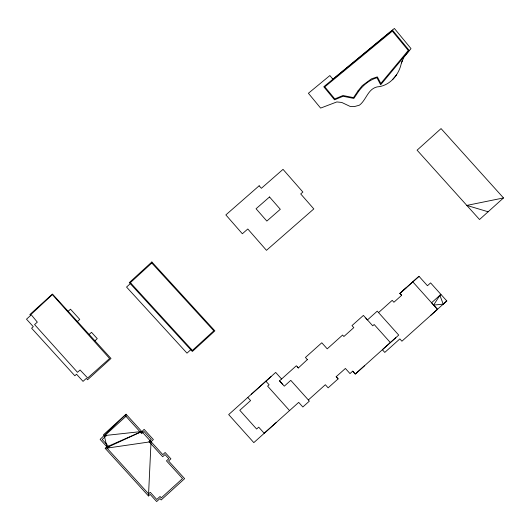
<?xml version="1.0" encoding="UTF-8"?>
<svg xmlns="http://www.w3.org/2000/svg" width="530" height="530" viewBox="0 0 530 530"><rect width="100%" height="100%" fill="white"/><g stroke="black" fill="none" stroke-linecap="round" stroke-linejoin="round"><path stroke-width="0.79" d="M129.32 282.603L130.367 282.656L151.805 263.032L151.852 261.986L214.869 330.866L192.337 351.483L129.32 282.603L151.852 261.986M140.847 432.672L125.974 416.315L126.067 414.228L103.496 434.746L104.271 435.6L106.927 446.836L105.231 448.38L148.48 495.954L150.175 494.41L156.668 501.552L159.954 498.564L161.2 499.942L184.625 478.65L168.553 460.961L170.898 458.834L165.135 452.494L162.79 454.621L126.067 414.228L100.137 439.363L106.927 446.836L109.021 446.936L107.318 448.479L148.572 493.861L148.48 495.954L151.043 441.702L153.389 439.569L144.12 429.366L140.847 432.672L141.669 433.593L144.021 431.46L151.295 439.469L148.957 441.603L162.69 456.714L165.035 454.581L168.805 458.735L166.46 460.861L182.539 478.55L161.299 497.849L160.053 496.477L156.767 499.465L150.275 492.317L148.579 493.861M401.395 62.944C399.097 74.803 389.729 86.032 377.095 86.907C367.714 89.1 366.316 100.018 359.426 105.178L354.398 106.59L350.065 106.391L341.777 102.462L336.828 101.939L320.623 108.093L308.4 93.273L329.865 75.558L332.9 79.235L394.38 28.448L411.015 48.614L403.959 57.147L401.395 62.944L402.323 60.844M395.844 337.663L382.375 349.74L384.78 352.417L399.845 338.902L401.912 341.207L437.449 309.334L431.559 302.762L440.9 294.382L439.88 295.296L433.633 305.081L443.239 304.14L446.797 300.947L430.605 282.907L427.452 285.736L418.998 276.309L399.931 293.401L401.641 295.316L393.903 302.259L392.193 300.351L378.546 312.587M392.472 79.686L396.639 74.796M130.831 283.159L126.551 287.068L186.997 353.146L191.277 349.23M68.132 311.329L70.483 309.195L79.752 319.398L77.406 321.524M94.916 340.79L97.262 338.657L91.498 332.317L89.153 334.443M125.974 416.315L105.576 434.865L106.364 435.7L102.23 439.463L109.021 446.936M503.5 197.942L479.531 219.526L417.083 150.175L441.053 128.591L503.5 197.942L466.824 205.415L488.137 211.775M282.815 384.535L279.522 380.858L296.33 365.773L298.317 367.986L307.34 359.592M289.546 410.578L253.817 442.623L228.675 414.592L275.686 372.424L281.589 379.003M265.894 381.202L269.094 384.78L267.61 386.118L289.552 410.584L298.708 402.376L302.842 406.98L309.328 401.157L308.361 399.958L325.34 384.727L328.136 387.834L338.113 378.877L336.179 376.717L345.401 368.449L349.999 373.577L352.688 371.166L355.279 374.048L364.534 365.74M430.685 315.403L446.797 300.947M251.246 394.34L270.996 376.631M401.641 295.316L399.931 293.401L406.04 287.929M399.931 293.401L418.998 276.309M276.388 422.377L264.218 433.295L258.713 427.16L256.619 429.035L239.792 410.273L250.597 400.581L247.782 397.447M104.271 435.6L141.768 431.506L105.231 448.38L151.043 441.702M106.927 446.836L141.768 431.506M151.805 263.032L213.822 330.819L192.383 350.436L130.367 282.656M412.81 281.861L437.449 309.334M390.365 342.572L374.167 324.512L372.723 325.804L365.779 318.06M352.688 371.166L355.279 374.048L398.719 335.079L377.254 311.143L367.456 319.928L363.401 315.41L351.986 325.599L353.801 327.619L343.897 336.504L342.592 335.053L327.222 348.839L321.79 342.784L305.426 357.458L307.486 359.757M336.179 376.717L338.113 378.877M308.361 399.958L290.778 380.354L284.285 386.171L279.522 380.858M297.284 366.833L298.317 367.986M332.31 78.519L332.9 79.235M439.88 295.296L443.239 304.14M358.108 90.796L353.503 97.619L342.976 95.526L334.781 98.924L324.824 86.86L392.333 31.137L408.272 50.449L380.812 83.468L377.353 76.87L371.411 78.877L362.255 85.641L358.108 90.796M358.704 91.239L353.841 98.441L343.049 96.268L334.556 99.819L323.777 86.761L392.432 30.104L409.233 50.456L380.666 84.8L376.996 77.771C369.549 79.791 363.222 85.118 358.704 91.239M52.371 294.601L30.985 314.469L37.325 322.147L34.576 324.579L77.493 372.305L80.09 370.006L87.675 378.022L109.591 358.485L52.371 294.601M30.634 315.43L26.5 319.186L33.291 326.659L31.595 328.202L74.843 375.777L76.539 374.233L83.031 381.375L86.317 378.393L87.563 379.765L110.989 358.472L52.437 294.051L29.859 314.575L30.634 315.43M259.163 185.778L225.859 214.915L242.343 233.763L247.802 228.993L266.471 250.332L313.82 208.919L300.709 193.94L302.875 192.046L283.027 169.361L261.376 188.302L259.163 185.778M269.531 196.968L256.063 208.747L266.842 221.07L280.304 209.29L269.531 196.968"/></g></svg>
